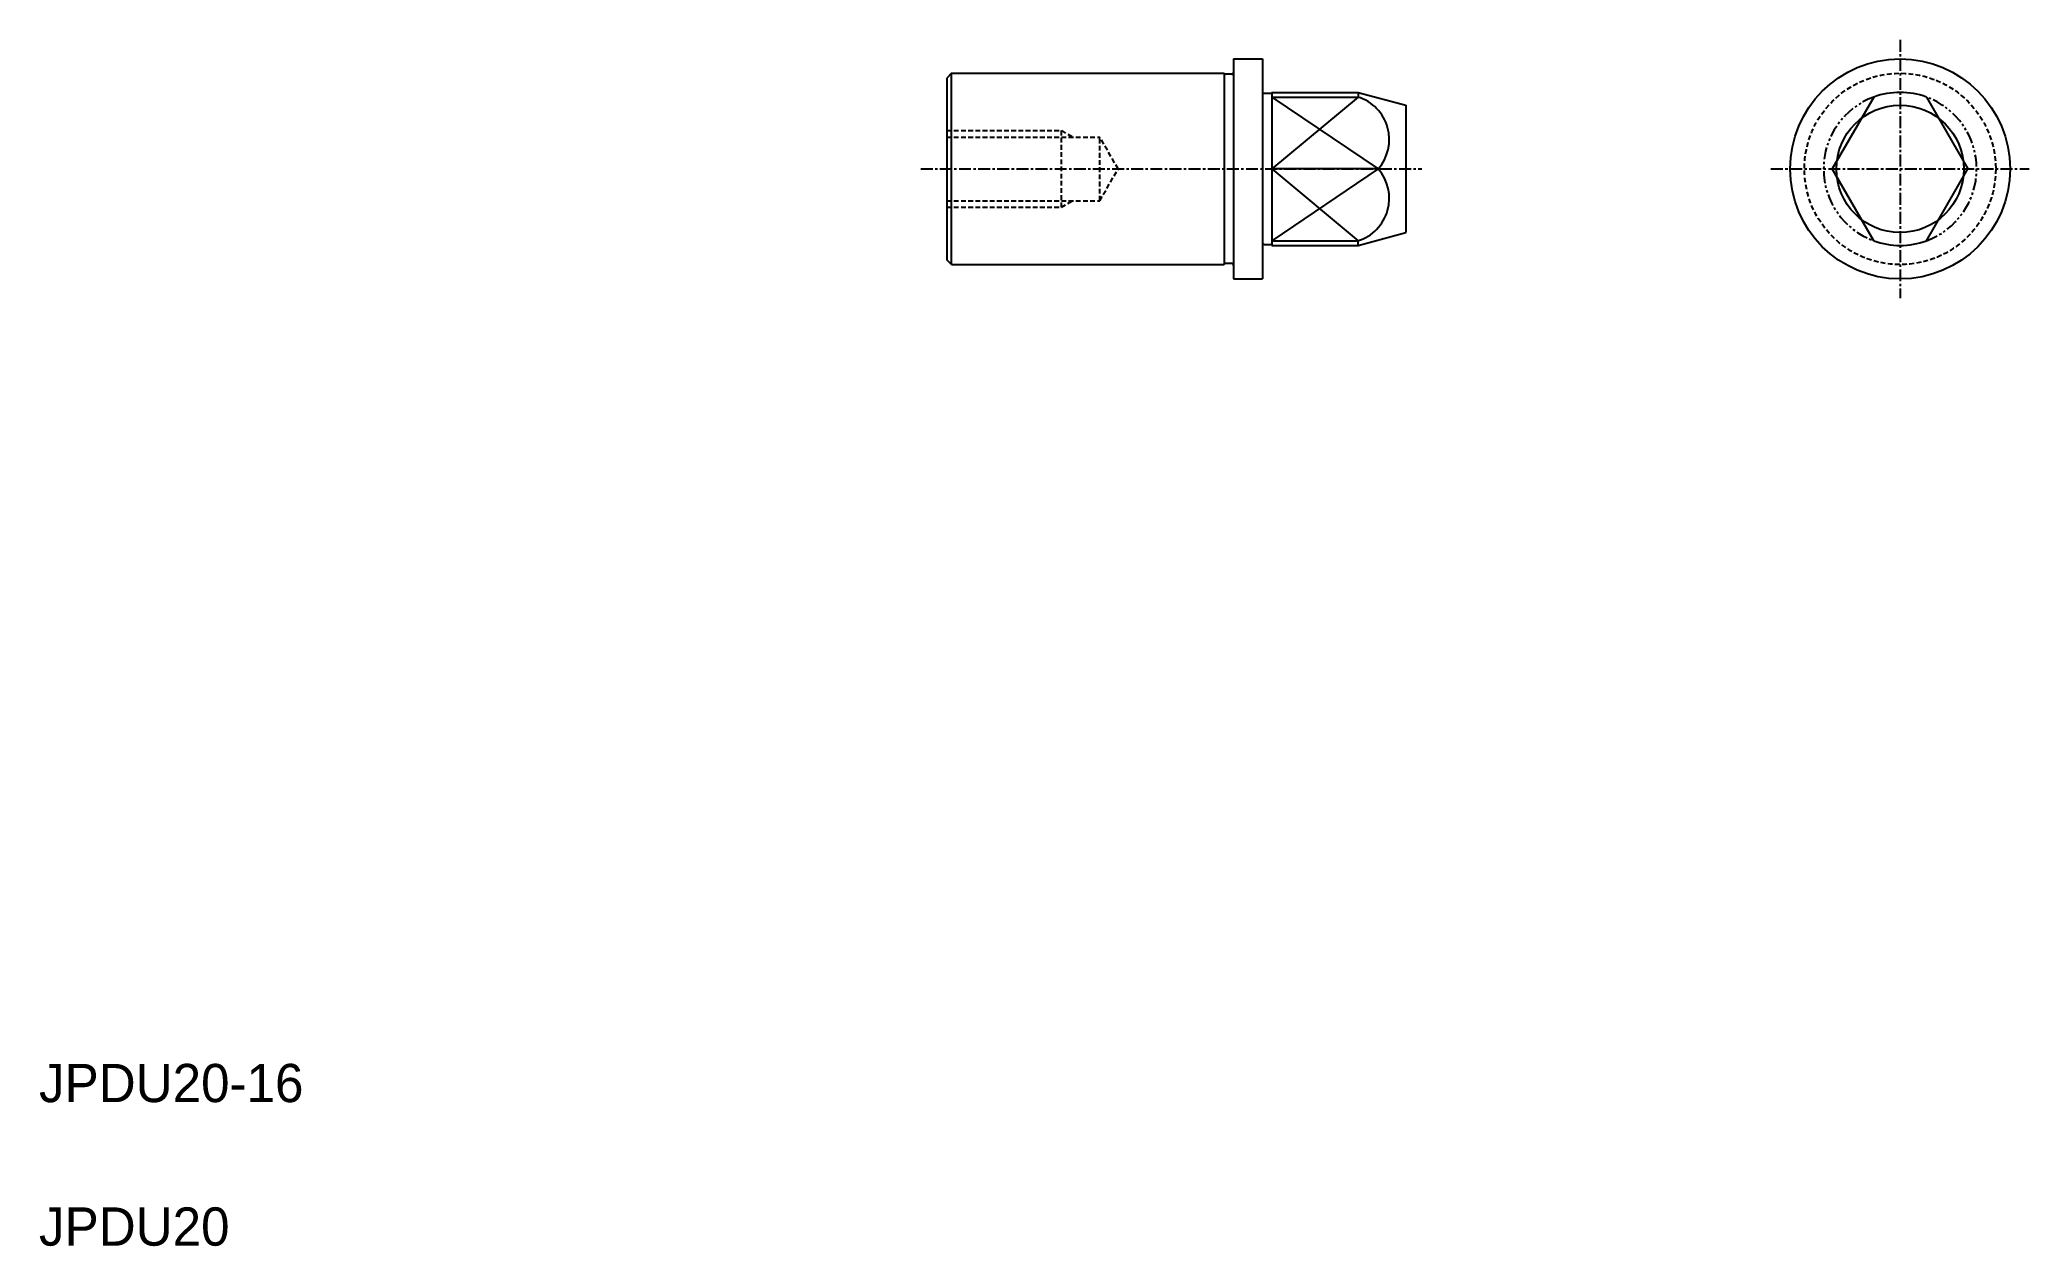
# Model space of a CAD drawing. Extents: x 84 to 292, y 106 to 232.
import ezdxf

# ---------------------------------------------------------------- set-up
doc = ezdxf.new("R2010")
doc.units = 0
for name, pattern in [('CENTER', [2, 1.25, -0.25, 0.25, -0.25]), ('DASHED', [0.75, 0.5, -0.25]), ('PHANTOM', [2.5, 1.25, -0.25, 0.25, -0.25, 0.25, -0.25])]:
    doc.linetypes.add(name, pattern=pattern)
doc.layers.get('0').update_dxf_attribs({"linetype": 'CONTINUOUS'})
doc.layers.add('CENTER', color=1, linetype='CENTER')

msp = doc.modelspace()

# ---------------------------------------------------------------- linework, layer by layer
at = {"color": 7, "linetype": 'CONTINUOUS'}
for p, q in [((209.22, 229.83), (212.22, 229.83)), ((209.22, 229.83), (209.22, 206.83)), ((212.22, 229.83), (212.22, 206.83)), ((179.72, 228.33), (179.22, 227.83)), ((179.22, 227.83), (179.22, 208.83)), ((179.72, 208.33), (179.72, 228.33)), ((179.72, 228.33), (208.22, 228.33)), ((186.34, 228.33), (186.34, 228.33)), ((192.97, 228.33), (192.97, 228.33)), ((208.22, 228.33), (208.22, 208.33)), ((209.02, 228.23), (208.39, 228.23)), ((212.42, 226.23), (213.05, 226.23)), ((213.22, 226.33), (213.22, 210.33)), ((213.22, 226.33), (222.22, 226.33)), ((213.22, 225.84), (222.22, 225.84)), ((213.72, 226.33), (213.72, 226.33)), ((222.22, 226.33), (222.22, 225.84)), ((222.22, 226.33), (227.22, 224.99)), ((227.22, 224.99), (227.22, 211.67)), ((276.14, 225.84), (271.8, 218.33)), ((281.64, 225.84), (285.97, 218.33)), ((224.34, 218.33), (213.22, 218.33)), ((276.14, 210.81), (271.8, 218.33)), ((281.64, 210.81), (285.97, 218.33)), ((212.42, 210.43), (213.05, 210.43)), ((213.22, 210.81), (222.22, 210.81)), ((213.22, 210.33), (222.22, 210.33)), ((222.22, 210.33), (227.22, 211.67)), ((222.22, 210.33), (222.22, 210.81)), ((179.72, 208.33), (179.22, 208.83)), ((179.72, 208.33), (208.22, 208.33)), ((209.02, 208.43), (208.39, 208.43)), ((209.22, 206.83), (212.22, 206.83))]:
    msp.add_line(p, q, dxfattribs=at)
at = {"color": 3, "linetype": 'CONTINUOUS'}
for p, q in [((222.22, 225.84), (213.22, 218.33)), ((213.22, 225.84), (224.34, 218.33)), ((213.22, 218.33), (222.22, 210.81)), ((224.34, 218.33), (213.22, 210.81))]:
    msp.add_line(p, q, dxfattribs=at)
at = {"color": 3, "linetype": 'DASHED'}
for p, q in [((179.22, 222.33), (191.22, 222.33)), ((179.22, 221.65), (195.22, 221.65)), ((191.22, 222.33), (192.39, 221.65)), ((191.22, 214.33), (191.22, 222.33)), ((197.14, 218.33), (195.22, 221.65)), ((195.22, 215), (195.22, 221.65)), ((195.22, 215), (197.14, 218.33)), ((179.22, 215), (195.22, 215)), ((179.22, 214.33), (191.22, 214.33)), ((191.22, 214.33), (192.39, 215))]:
    msp.add_line(p, q, dxfattribs=at)
at = {"color": 7, "linetype": 'CONTINUOUS'}
for radius in [11.5, 6.66]:
    msp.add_circle((278.89, 218.33), radius, dxfattribs=at)
at = {"color": 3, "linetype": 'DASHED'}
msp.add_circle((278.89, 218.33), 10, dxfattribs=at)
at = {"color": 7, "linetype": 'CONTINUOUS'}
for centre, radius, start, end in [((208.39, 228.43), 0.2, 210, 270), ((209.02, 228.43), 0.2, 270, 0), ((212.42, 226.43), 0.2, 180, 270), ((213.05, 226.43), 0.2, 270, 330), ((220.84, 221.4), 4.65, 318.7174, 72.8062), ((278.89, 218.33), 8, 69.8945, 110.1055), ((220.84, 215.26), 4.65, 287.1938, 41.2826), ((212.42, 210.23), 0.2, 90, 180), ((213.05, 210.23), 0.2, 30, 90), ((278.89, 218.33), 8, 249.8945, 290.1055), ((208.39, 208.23), 0.2, 90, 150), ((209.02, 208.23), 0.2, 0, 90)]:
    msp.add_arc(centre, radius, start, end, dxfattribs=at)
at = {"color": 3, "linetype": 'PHANTOM'}
for start, end in [(110.1055, 249.8945), (290.1055, 69.8945)]:
    msp.add_arc((278.89, 218.33), 8, start, end, dxfattribs=at)
at = {"layer": 'CENTER', "color": 1, "linetype": 'CENTER'}
for p, q in [((278.89, 231.83), (278.89, 204.83)), ((176.51, 218.33), (228.9, 218.33)), ((265.39, 218.33), (292.39, 218.33))]:
    msp.add_line(p, q, dxfattribs=at)

# ---------------------------------------------------------------- texts
at = {"color": 7, "linetype": 'CONTINUOUS'}
for s, p in [('JPDU20-16', (84.33, 120.78)), ('JPDU20', (84.33, 105.78))]:
    msp.add_text(s, height=4, dxfattribs=at).set_placement(p)

doc.saveas('drawing.dxf')
